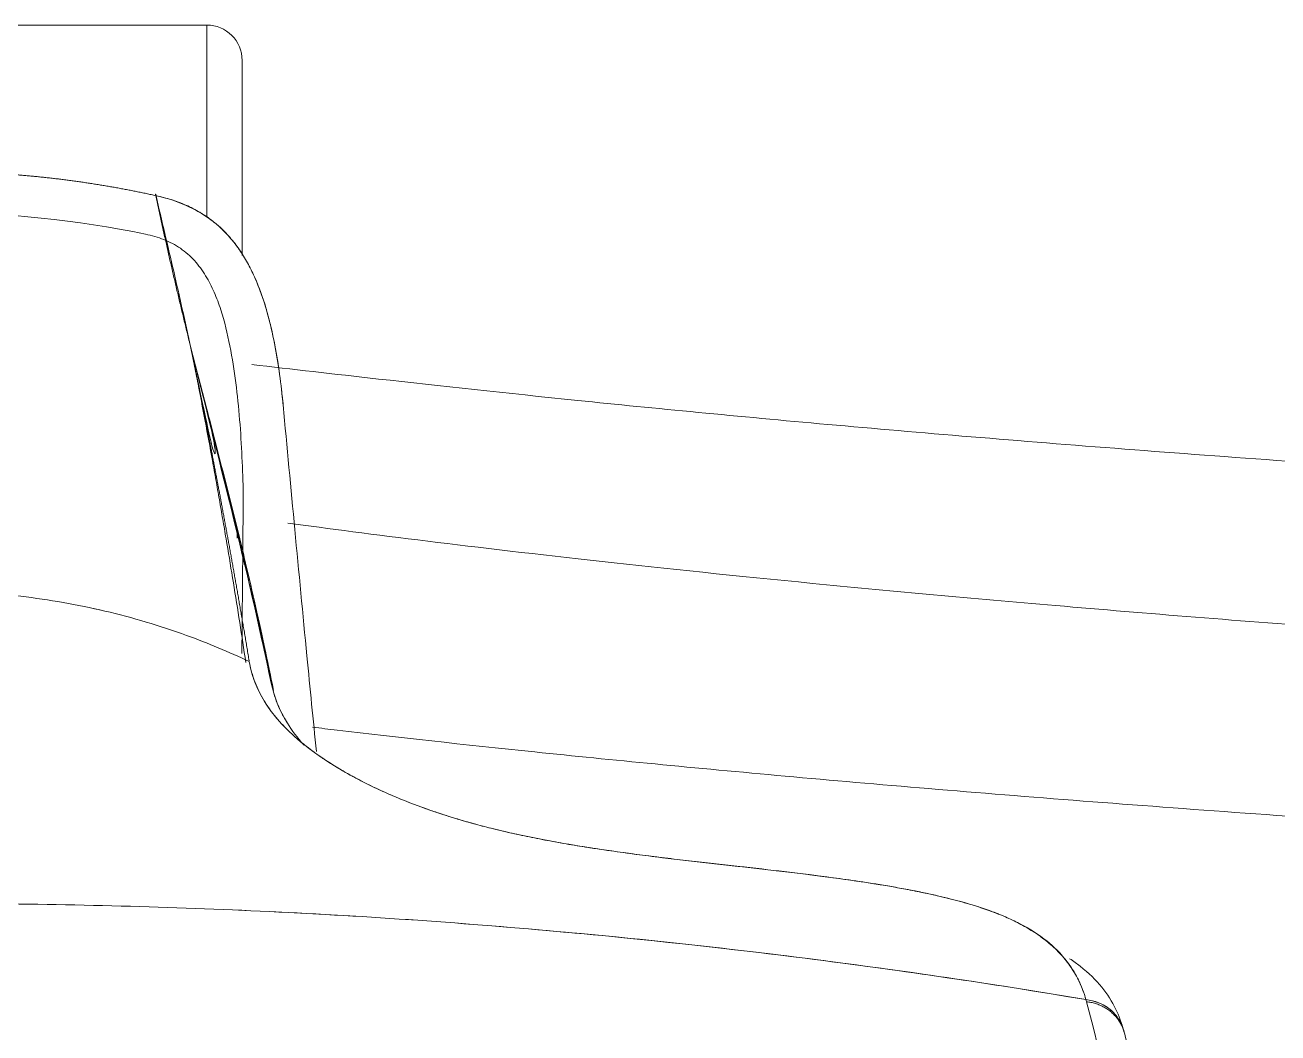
# Model space of a CAD drawing. Header units: millimetres. Extents: x 8883 to 11259, y -10160 to -6800.
# Drawn here: x 9738.9 to 9792, y -7049.6 to -7006.9 of the extents above; entities that cross this region are included whole.
import ezdxf

# ---------------------------------------------------------------- set-up
doc = ezdxf.new("R2010")
doc.units = ezdxf.units.MM

msp = doc.modelspace()

# ---------------------------------------------------------------- linework, layer by layer
at = {"linetype": 'Continuous', "lineweight": 18}
for p, q in [((9746.596, -7006.884), (9704.346, -7006.884)), ((9746.596, -7006.884), (9704.346, -7006.884)), ((9744.437, -7014.049), (9744.431, -7014.048))]:
    msp.add_line(p, q, dxfattribs=at)
at = {"linetype": 'Continuous', "lineweight": 13}
for q in [(9746.596, -7014.82), (9746.596, -7014.983)]:
    msp.add_line((9746.596, -7006.884), q, dxfattribs=at)
at = {"linetype": 'Continuous', "lineweight": 18}
msp.add_arc((9746.596, -7008.384), 1.5, 0, 90, dxfattribs=at)
msp.add_arc((9746.596, -7008.384), 1.5, 0, 90, dxfattribs=at)
for points, weights, degree in [([(9748.096, -7016.639), (9748.096, -7008.387), (9748.096, -7008.384)], [0.969908264306, 0.868077982386, 0.99994006743], 2), ([(9748.096, -7008.384), (9748.096, -7008.385), (9748.096, -7016.639)], [0.999975410574, 0.868064335289, 0.969908264332], 2), ([(9744.431, -7014.048), (9744.873, -7016.19), (9745.377, -7018.335), (9745.912, -7020.507)], [0.999999845707, 1.00003526496, 1.00002230574, 1], 3), ([(9783.872, -7048.255), (9784.689, -7048.348), (9785.291, -7048.845), (9785.475, -7049.578)], [1.00001957778, 0.88787135378, 0.887862903964, 0.999994228327], 3), ([(9785.475, -7049.578), (9785.291, -7048.845), (9784.689, -7048.348), (9783.872, -7048.255)], [0.999983182601, 0.88785666552, 0.887867048981, 1.00001433298], 3)]:
    msp.add_rational_spline(points, weights, degree=degree, dxfattribs=at)
for points, knots in [([(9744.449, -7014.112), (9744.414, -7014.105), (9744.345, -7014.089), (9744.241, -7014.067), (9744.137, -7014.044), (9744.033, -7014.022), (9743.929, -7014), (9743.825, -7013.979), (9743.721, -7013.957), (9743.616, -7013.936), (9743.512, -7013.915), (9743.408, -7013.895), (9743.303, -7013.875), (9743.199, -7013.854), (9743.094, -7013.835), (9742.99, -7013.815), (9742.885, -7013.796), (9742.78, -7013.777), (9742.676, -7013.758), (9742.571, -7013.74), (9742.466, -7013.721), (9742.361, -7013.703), (9742.256, -7013.686), (9742.151, -7013.668), (9742.046, -7013.651), (9741.941, -7013.634), (9741.836, -7013.617), (9741.731, -7013.601), (9741.626, -7013.585), (9741.521, -7013.569), (9741.416, -7013.553), (9741.311, -7013.538), (9741.205, -7013.523), (9741.1, -7013.508), (9740.995, -7013.493), (9740.889, -7013.479), (9740.784, -7013.465), (9740.678, -7013.451), (9740.573, -7013.437), (9740.468, -7013.424), (9740.362, -7013.411), (9740.256, -7013.398), (9740.151, -7013.386), (9740.045, -7013.373), (9739.94, -7013.361), (9739.834, -7013.35), (9739.728, -7013.338), (9739.622, -7013.327), (9739.517, -7013.316), (9739.411, -7013.305), (9739.305, -7013.295), (9739.199, -7013.285), (9739.093, -7013.275), (9738.988, -7013.265), (9738.882, -7013.256), (9738.776, -7013.246), (9738.67, -7013.238), (9738.564, -7013.229), (9738.458, -7013.221), (9738.352, -7013.213), (9738.246, -7013.205), (9738.14, -7013.197), (9738.034, -7013.19), (9737.928, -7013.183), (9737.822, -7013.176), (9737.716, -7013.169), (9737.609, -7013.163), (9737.503, -7013.157), (9737.397, -7013.151), (9737.291, -7013.146), (9737.185, -7013.141), (9737.079, -7013.136), (9736.972, -7013.131), (9736.866, -7013.127), (9736.76, -7013.122), (9736.654, -7013.119), (9736.548, -7013.115), (9736.441, -7013.111), (9736.335, -7013.108), (9736.229, -7013.105), (9736.123, -7013.103), (9736.016, -7013.1), (9735.91, -7013.098), (9735.804, -7013.097), (9735.697, -7013.095), (9735.591, -7013.094), (9735.485, -7013.093), (9735.379, -7013.092), (9735.272, -7013.091), (9735.166, -7013.091), (9735.06, -7013.091), (9734.953, -7013.091), (9734.847, -7013.092), (9734.741, -7013.093), (9734.635, -7013.094), (9734.528, -7013.095), (9734.422, -7013.097), (9734.316, -7013.098), (9734.209, -7013.1), (9734.103, -7013.103), (9733.997, -7013.105), (9733.891, -7013.108), (9733.784, -7013.111), (9733.678, -7013.115), (9733.572, -7013.118), (9733.466, -7013.122), (9733.359, -7013.127), (9733.253, -7013.131), (9733.147, -7013.136), (9733.041, -7013.141), (9732.935, -7013.146), (9732.829, -7013.151), (9732.722, -7013.157), (9732.616, -7013.163), (9732.51, -7013.169), (9732.404, -7013.176), (9732.298, -7013.183), (9732.192, -7013.19), (9732.086, -7013.197), (9731.98, -7013.205), (9731.874, -7013.212), (9731.768, -7013.221), (9731.662, -7013.229), (9731.556, -7013.238), (9731.45, -7013.246), (9731.344, -7013.256), (9731.238, -7013.265), (9731.132, -7013.275), (9731.026, -7013.285), (9730.92, -7013.295), (9730.815, -7013.305), (9730.709, -7013.316), (9730.603, -7013.327), (9730.497, -7013.338), (9730.392, -7013.349), (9730.286, -7013.361), (9730.18, -7013.373), (9730.075, -7013.386), (9729.969, -7013.398), (9729.864, -7013.411), (9729.758, -7013.424), (9729.653, -7013.437), (9729.547, -7013.451), (9729.442, -7013.465), (9729.336, -7013.479), (9729.231, -7013.493), (9729.125, -7013.508), (9729.02, -7013.522), (9728.915, -7013.538), (9728.81, -7013.553), (9728.704, -7013.569), (9728.599, -7013.585), (9728.494, -7013.601), (9728.389, -7013.617), (9728.284, -7013.634), (9728.179, -7013.651), (9728.074, -7013.668), (9727.969, -7013.685), (9727.864, -7013.703), (9727.759, -7013.721), (9727.655, -7013.739), (9727.55, -7013.758), (9727.445, -7013.777), (9727.34, -7013.796), (9727.236, -7013.815), (9727.131, -7013.835), (9727.027, -7013.854), (9726.922, -7013.874), (9726.818, -7013.895), (9726.713, -7013.915), (9726.609, -7013.936), (9726.505, -7013.957), (9726.4, -7013.979), (9726.296, -7014), (9726.192, -7014.022), (9726.088, -7014.044), (9725.984, -7014.067), (9725.88, -7014.089), (9725.811, -7014.105), (9725.776, -7014.112)], [0, 0, 0, 0, 0.005655, 0.011311, 0.016966, 0.022621, 0.028275, 0.03393, 0.039584, 0.045238, 0.050892, 0.056545, 0.062199, 0.067852, 0.073505, 0.079158, 0.084811, 0.090463, 0.096116, 0.101768, 0.10742, 0.113072, 0.118724, 0.124375, 0.130027, 0.135678, 0.141329, 0.14698, 0.152631, 0.158282, 0.163932, 0.169583, 0.175233, 0.180883, 0.186533, 0.192183, 0.197833, 0.203483, 0.209132, 0.214782, 0.220431, 0.22608, 0.231729, 0.237378, 0.243027, 0.248676, 0.254325, 0.259973, 0.265622, 0.27127, 0.276919, 0.282567, 0.288215, 0.293863, 0.299511, 0.305159, 0.310807, 0.316455, 0.322103, 0.32775, 0.333398, 0.339045, 0.344693, 0.35034, 0.355988, 0.361635, 0.367282, 0.372929, 0.378577, 0.384224, 0.389871, 0.395518, 0.401165, 0.406812, 0.412459, 0.418106, 0.423752, 0.429399, 0.435046, 0.440693, 0.44634, 0.451986, 0.457633, 0.46328, 0.468927, 0.474573, 0.48022, 0.485867, 0.491514, 0.49716, 0.502807, 0.508454, 0.5141, 0.519747, 0.525394, 0.531041, 0.536687, 0.542334, 0.547981, 0.553628, 0.559275, 0.564922, 0.570569, 0.576215, 0.581862, 0.587509, 0.593157, 0.598804, 0.604451, 0.610098, 0.615745, 0.621393, 0.62704, 0.632687, 0.638335, 0.643982, 0.64963, 0.655277, 0.660925, 0.666573, 0.672221, 0.677869, 0.683517, 0.689165, 0.694813, 0.700461, 0.706109, 0.711758, 0.717406, 0.723055, 0.728704, 0.734352, 0.740001, 0.74565, 0.751299, 0.756949, 0.762598, 0.768247, 0.773897, 0.779546, 0.785196, 0.790846, 0.796496, 0.802146, 0.807796, 0.813447, 0.819097, 0.824748, 0.830399, 0.83605, 0.841701, 0.847352, 0.853003, 0.858655, 0.864306, 0.869958, 0.87561, 0.881262, 0.886915, 0.892567, 0.89822, 0.903873, 0.909526, 0.915179, 0.920832, 0.926486, 0.93214, 0.937794, 0.943448, 0.949102, 0.954756, 0.960411, 0.966066, 0.971721, 0.977377, 0.983032, 0.988688, 0.994344, 1, 1, 1, 1]), ([(9744.449, -7014.112), (9744.449, -7014.101), (9744.449, -7014.095), (9744.446, -7014.095), (9744.446, -7014.095), (9744.446, -7014.095)], [0, 0, 0, 0, 0.970797, 0.970797, 1, 1, 1, 1]), ([(9745.912, -7020.507), (9745.799, -7019.978), (9745.682, -7019.447), (9745.443, -7018.382), (9745.32, -7017.849), (9745.072, -7016.781), (9744.947, -7016.247), (9744.696, -7015.179), (9744.571, -7014.645), (9744.449, -7014.112)], [0, 0, 0, 0, 0.25, 0.25, 0.5, 0.5, 0.75, 0.75, 1, 1, 1, 1]), ([(9749.835, -7022.99), (9749.813, -7022.769), (9749.744, -7022.113), (9749.596, -7021.024), (9749.389, -7019.946), (9749.174, -7019.095), (9748.982, -7018.465), (9748.754, -7017.846), (9748.484, -7017.244), (9748.165, -7016.666), (9747.79, -7016.121), (9747.355, -7015.622), (9746.86, -7015.179), (9746.311, -7014.805), (9745.718, -7014.502), (9745.095, -7014.27), (9744.666, -7014.158), (9744.449, -7014.112)], [0, 0, 0, 0, 0.059405, 0.176979, 0.294554, 0.353341, 0.412128, 0.470916, 0.529703, 0.58849, 0.647277, 0.706065, 0.764852, 0.823639, 0.882426, 0.941214, 1, 1, 1, 1]), ([(9744.449, -7014.112), (9744.919, -7014.213), (9745.406, -7014.374), (9746.104, -7014.708), (9746.331, -7014.834), (9746.764, -7015.12), (9746.97, -7015.279), (9747.35, -7015.626), (9747.524, -7015.813), (9747.843, -7016.203), (9747.988, -7016.406), (9748.382, -7017.029), (9748.593, -7017.465), (9748.94, -7018.326), (9749.077, -7018.75), (9749.307, -7019.596), (9749.4, -7020.017), (9749.56, -7020.856), (9749.628, -7021.274), (9749.742, -7022.109), (9749.789, -7022.525), (9749.835, -7022.996), (9749.841, -7023.051), (9749.846, -7023.107)], [0, 0, 0, 0, 0.12296, 0.12296, 0.184439, 0.184439, 0.245919, 0.245919, 0.307399, 0.307399, 0.368879, 0.368879, 0.491839, 0.491839, 0.614798, 0.614798, 0.737758, 0.737758, 0.860717, 0.860717, 0.983677, 0.983677, 1, 1, 1, 1]), ([(9748.145, -7026.762), (9748.119, -7025.71), (9748.033, -7023.602), (9747.714, -7020.991), (9747.293, -7019.186), (9746.925, -7018.198), (9746.57, -7017.49), (9746.097, -7016.845), (9745.499, -7016.316), (9744.787, -7015.943), (9744.271, -7015.797), (9744.009, -7015.747)], [0, 0, 0, 0, 0.25, 0.5, 0.625, 0.6875, 0.75, 0.8125, 0.875, 0.9375, 1, 1, 1, 1]), ([(9745.912, -7020.507), (9746.464, -7023.135), (9746.721, -7024.386), (9746.976, -7025.219), (9746.986, -7025.045), (9746.841, -7024.216), (9746.72, -7023.671), (9746.583, -7023.098)], [0, 0, 0, 0, 0.405995, 0.405995, 0.739156, 0.739156, 1, 1, 1, 1]), ([(9745.912, -7020.507), (9745.969, -7020.789), (9746.083, -7021.352), (9746.304, -7022.473), (9746.57, -7023.867), (9746.825, -7025.255), (9747.022, -7026.363), (9747.168, -7027.192), (9747.311, -7028.021), (9747.498, -7029.125), (9747.82, -7031.075), (9748.082, -7032.752), (9748.252, -7033.882)], [0, 0, 0, 0, 0.062253, 0.124505, 0.24901, 0.373515, 0.435768, 0.498021, 0.560273, 0.622526, 0.747031, 1, 1, 1, 1]), ([(9748.394, -7033.817), (9748.379, -7033.73), (9748.351, -7033.558), (9748.307, -7033.3), (9748.265, -7033.044), (9748.222, -7032.79), (9748.179, -7032.538), (9748.136, -7032.288), (9748.094, -7032.039), (9748.052, -7031.793), (9748.009, -7031.548), (9747.967, -7031.305), (9747.925, -7031.064), (9747.884, -7030.825), (9747.842, -7030.587), (9747.8, -7030.352), (9747.759, -7030.118), (9747.718, -7029.886), (9747.677, -7029.656), (9747.636, -7029.427), (9747.595, -7029.201), (9747.555, -7028.976), (9747.514, -7028.753), (9747.474, -7028.531), (9747.434, -7028.312), (9747.394, -7028.094), (9747.355, -7027.878), (9747.315, -7027.664), (9747.276, -7027.451), (9747.237, -7027.24), (9747.198, -7027.031), (9747.159, -7026.824), (9747.121, -7026.618), (9747.082, -7026.414), (9747.044, -7026.212), (9747.006, -7026.012), (9746.968, -7025.813), (9746.931, -7025.616), (9746.894, -7025.421), (9746.856, -7025.227), (9746.82, -7025.036), (9746.783, -7024.846), (9746.746, -7024.657), (9746.71, -7024.471), (9746.674, -7024.286), (9746.638, -7024.102), (9746.603, -7023.921), (9746.568, -7023.741), (9746.532, -7023.563), (9746.498, -7023.387), (9746.463, -7023.212), (9746.429, -7023.039), (9746.394, -7022.868), (9746.36, -7022.699), (9746.327, -7022.531), (9746.293, -7022.365), (9746.26, -7022.201), (9746.227, -7022.038), (9746.195, -7021.877), (9746.162, -7021.718), (9746.13, -7021.561), (9746.098, -7021.405), (9746.066, -7021.251), (9746.035, -7021.099), (9746.004, -7020.949), (9745.973, -7020.8), (9745.942, -7020.653), (9745.922, -7020.556), (9745.912, -7020.507)], [0, 0, 0, 0, 0.019539, 0.038943, 0.058212, 0.077346, 0.096345, 0.115208, 0.133937, 0.15253, 0.170988, 0.189311, 0.207499, 0.225552, 0.24347, 0.261253, 0.278901, 0.296414, 0.313791, 0.331034, 0.348141, 0.365114, 0.381951, 0.398654, 0.415221, 0.431654, 0.447951, 0.464114, 0.480142, 0.496034, 0.511792, 0.527414, 0.542902, 0.558255, 0.573473, 0.588555, 0.603503, 0.618316, 0.632995, 0.647538, 0.661946, 0.676219, 0.690358, 0.704362, 0.71823, 0.731964, 0.745563, 0.759028, 0.772357, 0.785551, 0.798611, 0.811536, 0.824326, 0.836981, 0.849501, 0.861887, 0.874138, 0.886254, 0.898235, 0.910081, 0.921793, 0.933369, 0.944811, 0.956119, 0.967291, 0.978329, 0.989232, 1, 1, 1, 1]), ([(9749.309, -7034.502), (9749.089, -7033.427), (9748.723, -7031.734), (9748.263, -7029.75), (9747.969, -7028.527), (9747.745, -7027.615), (9747.517, -7026.708), (9747.21, -7025.505), (9746.822, -7024.015), (9746.437, -7022.544), (9746.135, -7021.377), (9745.985, -7020.797), (9745.912, -7020.507)], [0, 0, 0, 0, 0.223524, 0.352936, 0.417643, 0.482349, 0.547055, 0.611762, 0.741175, 0.870587, 0.935294, 1, 1, 1, 1]), ([(9745.912, -7020.507), (9745.969, -7020.789), (9746.083, -7021.352), (9746.304, -7022.473), (9746.57, -7023.867), (9746.825, -7025.255), (9747.022, -7026.363), (9747.168, -7027.192), (9747.311, -7028.021), (9747.498, -7029.125), (9747.82, -7031.075), (9748.082, -7032.752), (9748.252, -7033.882)], [0, 0, 0, 0, 0.062253, 0.124505, 0.24901, 0.373515, 0.435768, 0.498021, 0.560273, 0.622526, 0.747031, 1, 1, 1, 1]), ([(9963.657, -7038.526), (9963.636, -7037.717), (9963.431, -7036.246), (9962.244, -7033.781), (9959.783, -7031.702), (9958.746, -7031.494), (9957.325, -7031.093), (9955.405, -7030.849), (9952.9, -7030.655), (9949.418, -7030.534), (9944.871, -7030.475), (9939.126, -7030.461), (9932.05, -7030.451), (9923.527, -7030.383), (9913.25, -7030.209), (9901.243, -7029.922), (9887.194, -7029.518), (9871.047, -7029.019), (9853.516, -7028.423), (9834.786, -7027.691), (9816.233, -7026.839), (9799.444, -7025.868), (9785.132, -7024.845), (9772.712, -7023.809), (9762.314, -7022.806), (9754.42, -7021.945), (9750.19, -7021.458), (9748.505, -7021.266)], [0, 0, 0, 0, 0.005588, 0.011088, 0.021691, 0.038029, 0.055815, 0.074741, 0.098541, 0.124099, 0.157396, 0.19456, 0.235304, 0.283275, 0.331216, 0.378374, 0.426633, 0.478569, 0.533858, 0.590725, 0.656127, 0.718307, 0.779455, 0.841543, 0.902228, 0.958675, 1, 1, 1, 1]), ([(9751.243, -7037.661), (9751.109, -7036.325), (9750.803, -7033.234), (9750.336, -7028.357), (9749.998, -7024.756), (9749.833, -7022.973)], [0, 0, 0, 0, 0.283827, 0.650152, 1, 1, 1, 1]), ([(9746.583, -7023.097), (9746.592, -7023.133), (9746.61, -7023.206), (9746.639, -7023.319), (9746.669, -7023.438), (9746.7, -7023.564), (9746.734, -7023.696), (9746.769, -7023.835), (9746.806, -7023.98), (9746.844, -7024.131), (9746.884, -7024.289), (9746.926, -7024.453), (9746.969, -7024.624), (9747.014, -7024.801), (9747.06, -7024.984), (9747.108, -7025.175), (9747.158, -7025.371), (9747.209, -7025.574), (9747.261, -7025.784), (9747.316, -7026), (9747.371, -7026.223), (9747.428, -7026.452), (9747.486, -7026.688), (9747.546, -7026.93), (9747.607, -7027.179), (9747.67, -7027.435), (9747.734, -7027.697), (9747.799, -7027.966), (9747.865, -7028.242), (9747.933, -7028.524), (9748.002, -7028.813), (9748.072, -7029.109), (9748.143, -7029.411), (9748.216, -7029.72), (9748.289, -7030.036), (9748.364, -7030.359), (9748.439, -7030.688), (9748.516, -7031.024), (9748.593, -7031.367), (9748.672, -7031.717), (9748.752, -7032.074), (9748.832, -7032.437), (9748.913, -7032.808), (9748.995, -7033.185), (9749.078, -7033.569), (9749.162, -7033.96), (9749.246, -7034.358), (9749.302, -7034.626), (9749.33, -7034.761)], [0, 0, 0, 0, 0.009402, 0.019354, 0.029856, 0.040907, 0.052507, 0.064657, 0.077356, 0.090605, 0.104402, 0.118749, 0.133645, 0.149089, 0.165083, 0.181625, 0.198716, 0.216355, 0.234543, 0.25328, 0.272564, 0.292397, 0.312778, 0.333707, 0.355183, 0.377207, 0.399779, 0.422898, 0.446564, 0.470778, 0.495538, 0.520846, 0.5467, 0.5731, 0.600047, 0.62754, 0.65558, 0.684165, 0.713296, 0.742972, 0.773194, 0.80396, 0.835272, 0.867129, 0.89953, 0.932476, 0.965966, 1, 1, 1, 1]), ([(9749.425, -7035.071), (9749.17, -7033.805), (9748.766, -7031.922), (9748.263, -7029.75), (9747.969, -7028.527), (9747.745, -7027.615), (9747.517, -7026.708), (9747.21, -7025.505), (9746.897, -7024.302), (9746.662, -7023.404), (9746.583, -7023.098)], [0, 0, 0, 0, 0.310122, 0.462756, 0.539074, 0.615391, 0.691708, 0.768025, 0.92066, 1, 1, 1, 1]), ([(9750.036, -7027.983), (9751.732, -7028.213), (9757.585, -7028.975), (9768.429, -7030.2), (9782.303, -7031.473), (9793.819, -7032.401), (9806.617, -7033.293), (9820.658, -7034.113), (9837.585, -7034.923), (9861.498, -7035.904), (9891.133, -7036.883), (9916.511, -7037.632), (9935.84, -7037.975), (9948.004, -7037.948), (9955.24, -7037.96), (9960.748, -7038.027), (9963.371, -7038.218), (9963.676, -7038.46), (9963.656, -7038.529)], [0, 0, 0, 0, 0.047039, 0.139171, 0.183394, 0.231303, 0.275526, 0.323434, 0.367657, 0.415566, 0.507698, 0.599829, 0.691961, 0.784093, 0.828316, 0.876224, 0.968356, 1, 1, 1, 1]), ([(9748.399, -7033.848), (9747.531, -7033.436), (9745.535, -7032.604), (9742.3, -7031.639), (9738.733, -7031.014), (9735.112, -7030.804), (9731.492, -7031.014), (9727.924, -7031.639), (9724.69, -7032.604), (9722.693, -7033.436), (9721.825, -7033.848)], [0, 0, 0, 0, 0.105593, 0.237062, 0.368531, 0.5, 0.631469, 0.762938, 0.894407, 1, 1, 1, 1]), ([(9741.808, -7031.599), (9741.967, -7031.634), (9743.299, -7031.937), (9745.535, -7032.604), (9747.531, -7033.436), (9748.399, -7033.848)], [0, 0, 0, 0, 0.069548, 0.585555, 1, 1, 1, 1]), ([(9748.399, -7033.847), (9748.489, -7034.37), (9748.668, -7034.897), (9749.307, -7035.988), (9749.769, -7036.553), (9750.834, -7037.464), (9751.252, -7037.779), (9752.253, -7038.425), (9752.836, -7038.758), (9754.189, -7039.42), (9754.959, -7039.75), (9756.717, -7040.378), (9757.704, -7040.676), (9759.828, -7041.199), (9760.966, -7041.425), (9763.361, -7041.823), (9764.618, -7041.996), (9767.201, -7042.312), (9768.527, -7042.454), (9771.197, -7042.757), (9772.543, -7042.917), (9774.547, -7043.204), (9775.213, -7043.308), (9776.524, -7043.542), (9777.169, -7043.673), (9778.408, -7043.969), (9779.001, -7044.135), (9780.101, -7044.513), (9780.609, -7044.724), (9781.49, -7045.181), (9781.865, -7045.426), (9782.505, -7045.939), (9782.769, -7046.207), (9783.427, -7047.025), (9783.684, -7047.589), (9783.847, -7048.165)], [0, 0, 0, 0, 0.125, 0.125, 0.25, 0.25, 0.3125, 0.3125, 0.375, 0.375, 0.4375, 0.4375, 0.5, 0.5, 0.5625, 0.5625, 0.625, 0.625, 0.6875, 0.6875, 0.75, 0.75, 0.78125, 0.78125, 0.8125, 0.8125, 0.84375, 0.84375, 0.875, 0.875, 0.90625, 0.90625, 0.9375, 0.9375, 1, 1, 1, 1]), ([(9783.847, -7048.165), (9783.781, -7047.931), (9783.699, -7047.706), (9783.505, -7047.277), (9783.393, -7047.073), (9783.141, -7046.685), (9783.002, -7046.501), (9782.698, -7046.156), (9782.534, -7045.994), (9782.188, -7045.691), (9782.006, -7045.551), (9781.631, -7045.291), (9781.438, -7045.172), (9781.048, -7044.954), (9780.852, -7044.854), (9780.562, -7044.719), (9780.466, -7044.677), (9780.324, -7044.616), (9780.253, -7044.586), (9780.171, -7044.553), (9780.131, -7044.537), (9780.111, -7044.529), (9780.1, -7044.525), (9780.095, -7044.523), (9780.093, -7044.522), (9780.092, -7044.521), (9780.091, -7044.521), (9780.091, -7044.521), (9779.917, -7044.452), (9779.716, -7044.379), (9779.257, -7044.224), (9778.998, -7044.144), (9778.418, -7043.979), (9778.097, -7043.895), (9777.566, -7043.769), (9777.381, -7043.727), (9777.092, -7043.664), (9776.944, -7043.633), (9776.767, -7043.597), (9776.676, -7043.578), (9776.631, -7043.569), (9776.608, -7043.565), (9776.597, -7043.563), (9776.591, -7043.562), (9776.588, -7043.561), (9776.587, -7043.561), (9776.586, -7043.561), (9776.586, -7043.561), (9776.586, -7043.56), (9776.339, -7043.512), (9776.099, -7043.467), (9775.631, -7043.383), (9775.404, -7043.344), (9774.964, -7043.272), (9774.752, -7043.238), (9774.342, -7043.176), (9774.145, -7043.146), (9773.766, -7043.092), (9773.585, -7043.066), (9773.239, -7043.019), (9772.909, -7042.974), (9772.611, -7042.936), (9772.401, -7042.909), (9772.298, -7042.896), (9772.184, -7042.882), (9772.129, -7042.875), (9772.101, -7042.871), (9772.088, -7042.87), (9772.081, -7042.869), (9772.077, -7042.868), (9772.076, -7042.868), (9772.075, -7042.868), (9772.075, -7042.868), (9772.074, -7042.868), (9771.782, -7042.832), (9771.484, -7042.795), (9770.878, -7042.723), (9770.57, -7042.687), (9769.942, -7042.616), (9769.623, -7042.579), (9768.975, -7042.507), (9768.646, -7042.47), (9767.98, -7042.395), (9767.641, -7042.357), (9766.957, -7042.278), (9766.611, -7042.238), (9765.91, -7042.154), (9765.556, -7042.111), (9764.842, -7042.02), (9764.482, -7041.973), (9763.758, -7041.873), (9763.393, -7041.82), (9762.982, -7041.757), (9762.93, -7041.75), (9762.878, -7041.741), (9762.872, -7041.74), (9762.87, -7041.74), (9762.87, -7041.74), (9762.868, -7041.74), (9762.864, -7041.739), (9762.85, -7041.737), (9762.817, -7041.732), (9762.707, -7041.715), (9762.448, -7041.674), (9761.897, -7041.584), (9761.44, -7041.503), (9760.843, -7041.392), (9760.551, -7041.335), (9759.982, -7041.218), (9759.705, -7041.158), (9759.166, -7041.036), (9758.903, -7040.973), (9758.394, -7040.846), (9758.147, -7040.781), (9757.789, -7040.682), (9757.612, -7040.633), (9757.412, -7040.574), (9757.312, -7040.545), (9757.263, -7040.53), (9757.239, -7040.523), (9757.226, -7040.519), (9757.22, -7040.517), (9757.217, -7040.516), (9757.216, -7040.516), (9757.215, -7040.516), (9757.215, -7040.515), (9757.214, -7040.515), (9757.214, -7040.515), (9757.214, -7040.515), (9757.112, -7040.485), (9756.993, -7040.448), (9756.723, -7040.363), (9756.573, -7040.315), (9756.245, -7040.206), (9756.068, -7040.146), (9755.692, -7040.012), (9755.493, -7039.939), (9755.079, -7039.78), (9754.864, -7039.694), (9754.425, -7039.51), (9754.2, -7039.412), (9753.747, -7039.204), (9753.519, -7039.095), (9753.179, -7038.922), (9753.066, -7038.864), (9752.897, -7038.774), (9752.813, -7038.729), (9752.715, -7038.675), (9752.666, -7038.648), (9752.642, -7038.635), (9752.63, -7038.628), (9752.624, -7038.624), (9752.621, -7038.623), (9752.619, -7038.622), (9752.619, -7038.622), (9752.504, -7038.558), (9752.398, -7038.496), (9752.195, -7038.377), (9752.1, -7038.319), (9751.828, -7038.151), (9751.667, -7038.046), (9751.377, -7037.85), (9751.248, -7037.759), (9751.016, -7037.59), (9750.914, -7037.512), (9750.73, -7037.368), (9750.648, -7037.302), (9750.504, -7037.182), (9750.441, -7037.128), (9750.33, -7037.03), (9750.282, -7036.987), (9750.22, -7036.931), (9750.201, -7036.913), (9750.175, -7036.889), (9750.163, -7036.878), (9750.149, -7036.865), (9750.143, -7036.859), (9750.14, -7036.856), (9750.138, -7036.854), (9750.137, -7036.854), (9750.137, -7036.853), (9750.137, -7036.853), (9750.136, -7036.853), (9750.136, -7036.853), (9750.136, -7036.853), (9750.136, -7036.853), (9750.032, -7036.754), (9749.929, -7036.652), (9749.729, -7036.44), (9749.631, -7036.331), (9749.444, -7036.106), (9749.354, -7035.991), (9749.182, -7035.753), (9749.101, -7035.631), (9748.949, -7035.38), (9748.878, -7035.252), (9748.748, -7034.989), (9748.689, -7034.854), (9748.584, -7034.577), (9748.537, -7034.436), (9748.458, -7034.147), (9748.425, -7033.999), (9748.399, -7033.848)], [0, 0, 0, 0, 0.015625, 0.015625, 0.03125, 0.03125, 0.046875, 0.046875, 0.0625, 0.0625, 0.078125, 0.078125, 0.09375, 0.09375, 0.109375, 0.109375, 0.117187, 0.117187, 0.121094, 0.123047, 0.124023, 0.124512, 0.124756, 0.124878, 0.124939, 0.124969, 0.124969, 0.125, 0.125, 0.140625, 0.140625, 0.15625, 0.15625, 0.171875, 0.171875, 0.179687, 0.179687, 0.183594, 0.185547, 0.186523, 0.187012, 0.187256, 0.187378, 0.187439, 0.187469, 0.187485, 0.187492, 0.187492, 0.1875, 0.1875, 0.195312, 0.195312, 0.203125, 0.203125, 0.210937, 0.210937, 0.21875, 0.21875, 0.226562, 0.226562, 0.234375, 0.242187, 0.242187, 0.246094, 0.248047, 0.249023, 0.249512, 0.249756, 0.249878, 0.249939, 0.249969, 0.249985, 0.249985, 0.25, 0.25, 0.265625, 0.265625, 0.28125, 0.28125, 0.296875, 0.296875, 0.3125, 0.3125, 0.328125, 0.328125, 0.34375, 0.34375, 0.359375, 0.359375, 0.375, 0.375, 0.390625, 0.390625, 0.392578, 0.392822, 0.392853, 0.392853, 0.392883, 0.392883, 0.392944, 0.393066, 0.393555, 0.394531, 0.398437, 0.40625, 0.421875, 0.421875, 0.4375, 0.4375, 0.453125, 0.453125, 0.46875, 0.46875, 0.484375, 0.484375, 0.492187, 0.496094, 0.498047, 0.499023, 0.499512, 0.499756, 0.499878, 0.499939, 0.499969, 0.499985, 0.499992, 0.499996, 0.499996, 0.5, 0.5, 0.515625, 0.515625, 0.53125, 0.53125, 0.546875, 0.546875, 0.5625, 0.5625, 0.578125, 0.578125, 0.59375, 0.59375, 0.609375, 0.609375, 0.617187, 0.617187, 0.621094, 0.623047, 0.624023, 0.624512, 0.624756, 0.624878, 0.624939, 0.624939, 0.625, 0.625, 0.632812, 0.632812, 0.640625, 0.640625, 0.65625, 0.65625, 0.671875, 0.671875, 0.6875, 0.6875, 0.703125, 0.703125, 0.71875, 0.71875, 0.734375, 0.734375, 0.742187, 0.742187, 0.746094, 0.748047, 0.749023, 0.749512, 0.749756, 0.749878, 0.749939, 0.749969, 0.749985, 0.749992, 0.749992, 0.75, 0.75, 0.78125, 0.78125, 0.8125, 0.8125, 0.84375, 0.84375, 0.875, 0.875, 0.90625, 0.90625, 0.9375, 0.9375, 0.96875, 0.96875, 1, 1, 1, 1]), ([(9750.718, -7037.386), (9750.435, -7037.073), (9749.772, -7036.186), (9749.445, -7035.323), (9749.33, -7034.761)], [0, 0, 0, 0, 0.347418, 1, 1, 1, 1]), ([(9749.33, -7034.761), (9749.389, -7035.046), (9749.472, -7035.33), (9749.643, -7035.758), (9749.708, -7035.901), (9749.855, -7036.188), (9749.937, -7036.331), (9750.029, -7036.476)], [0, 0, 0, 0, 0.500313, 0.500313, 0.750469, 0.750469, 1, 1, 1, 1]), ([(9751.082, -7036.628), (9751.424, -7036.669), (9754.302, -7037.011), (9760.472, -7037.695), (9770.904, -7038.706), (9783.37, -7039.753), (9797.671, -7040.783), (9814.359, -7041.761), (9832.796, -7042.618), (9851.465, -7043.357), (9869.009, -7043.96), (9885.253, -7044.465), (9899.438, -7044.877), (9911.58, -7045.175), (9921.97, -7045.36), (9931.338, -7045.445), (9939.233, -7045.437), (9945.563, -7045.407), (9949.507, -7045.359), (9951.594, -7045.285), (9952.171, -7045.152), (9952.346, -7045.077), (9952.36, -7045.056)], [0, 0, 0, 0, 0.008289, 0.068855, 0.133993, 0.200652, 0.266323, 0.332971, 0.403017, 0.464054, 0.523538, 0.579567, 0.631531, 0.682048, 0.733362, 0.784842, 0.841493, 0.891761, 0.935733, 0.96559, 0.993058, 1, 1, 1, 1]), ([(9783.847, -7048.165), (9776.024, -7046.849), (9759.822, -7044.796), (9735.113, -7043.739), (9711.541, -7044.747), (9696.46, -7046.57), (9689.744, -7047.619)], [0, 0, 0, 0, 0.251947, 0.518051, 0.784155, 1, 1, 1, 1]), ([(9689.782, -7047.613), (9692.345, -7047.213), (9699.063, -7046.255), (9709.981, -7045.083), (9722.535, -7044.277), (9735.113, -7044.008), (9747.69, -7044.277), (9760.244, -7045.083), (9772.305, -7046.378), (9780.155, -7047.544), (9783.847, -7048.165)], [0, 0, 0, 0, 0.082422, 0.215528, 0.348634, 0.48174, 0.614845, 0.747951, 0.881057, 1, 1, 1, 1]), ([(9785.449, -7049.48), (9785.277, -7048.861), (9784.87, -7047.942), (9783.859, -7046.928), (9783.315, -7046.537), (9783.157, -7046.433)], [0, 0, 0, 0, 0.592944, 0.889416, 1, 1, 1, 1]), ([(9783.847, -7048.165), (9784.209, -7048.205), (9784.775, -7048.424), (9785.272, -7048.992), (9785.408, -7049.318), (9785.449, -7049.48)], [0, 0, 0, 0, 0.499946, 0.749949, 1, 1, 1, 1]), ([(9785.038, -7048.738), (9784.988, -7048.686), (9784.934, -7048.636), (9784.805, -7048.529), (9784.727, -7048.475), (9784.563, -7048.378), (9784.477, -7048.336), (9784.301, -7048.265), (9784.211, -7048.236), (9784.029, -7048.191), (9783.938, -7048.175), (9783.847, -7048.165)], [0, 0, 0, 0, 0.16307, 0.16307, 0.372303, 0.372303, 0.581535, 0.581535, 0.790768, 0.790768, 1, 1, 1, 1])]:
    msp.add_open_spline(points, degree=3, knots=knots, dxfattribs=at)
for points, degree in [([(9744.449, -7014.112), (9744.446, -7014.091), (9744.442, -7014.07), (9744.437, -7014.049)], 3), ([(9744.446, -7014.095), (9744.448, -7014.095), (9744.449, -7014.101), (9744.449, -7014.112)], 3), ([(9726.216, -7015.747), (9732.052, -7014.527), (9738.147, -7014.521), (9744.009, -7015.747)], 3), ([(9745.59, -7019.1), (9745.697, -7019.569), (9745.804, -7020.038), (9745.912, -7020.507)], 3), ([(9749.33, -7034.761), (9748.312, -7029.887), (9747.059, -7025.097), (9745.912, -7020.507)], 3), ([(9749.33, -7034.761), (9748.312, -7029.887), (9747.059, -7025.097), (9745.912, -7020.507)], 3), ([(9745.912, -7020.507), (9746.139, -7021.368), (9746.363, -7022.231), (9746.583, -7023.097)], 3), ([(9748.145, -7026.762), (9748.086, -7033.504)], 1), ([(9747.894, -7028.388), (9747.892, -7028.464), (9747.889, -7028.539), (9747.887, -7028.615)], 3), ([(9783.872, -7048.255), (9783.864, -7048.225), (9783.855, -7048.195), (9783.847, -7048.165)], 3), ([(9783.847, -7048.165), (9783.856, -7048.195), (9783.864, -7048.225), (9783.872, -7048.255)], 3), ([(9783.872, -7048.255), (9784.486, -7050.541), (9785.005, -7052.839), (9785.423, -7055.146)], 3), ([(9785.472, -7049.567), (9785.439, -7049.441)], 1), ([(9787.004, -7056.562), (9786.592, -7054.245), (9786.081, -7051.919), (9785.475, -7049.578)], 3)]:
    msp.add_open_spline(points, degree=degree, dxfattribs=at)

doc.saveas('drawing.dxf')
